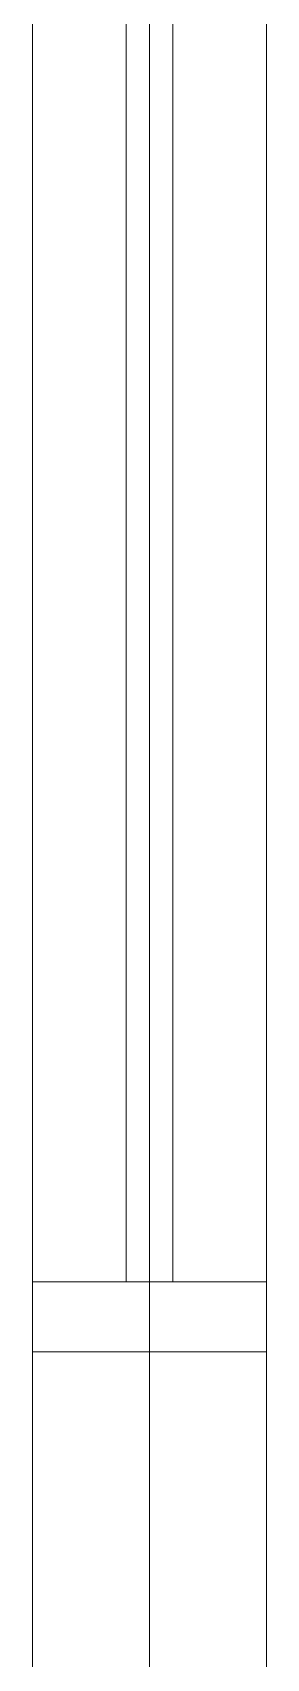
# Model space of a CAD drawing. Header units: millimetres. Extents: x -21807 to 26525, y -2564 to 60640.
# Drawn here: x -15958.6 to -15908.6, y 50791.6 to 51139.7 of the extents above; entities that cross this region are included whole.
import ezdxf

# ---------------------------------------------------------------- set-up
doc = ezdxf.new("R2010")
doc.units = ezdxf.units.MM
doc.layers.add('A-DETL-THIN', color=7, linetype='Continuous', lineweight=9)
doc.layers.add('A-WALL', color=7, linetype='Continuous', lineweight=9)
doc.layers.add('A-GLAZ', color=7, linetype='Continuous', lineweight=9, true_color=0x00007f)

# ---------------------------------------------------------------- blocks, each defined once
blk = doc.blocks.new('AK_OViewTuongPanel - 1000x1200-V18-MẶT BẰNG PHÂN VÙNG ÁP SUẤT')
at = {"layer": 'A-GLAZ', "color": 254, "lineweight": 13, "true_color": 0xe0e0ef}
for p, q in [((-500, 25), (500, 25)), ((-500, 5), (500, 5)), ((500, -25), (500, -5)), ((515, -25), (500, -25))]:
    blk.add_line(p, q, dxfattribs=at)
at = {"layer": 'A-GLAZ', "color": 254, "lineweight": 13, "true_color": 0xcccce5}
for p, q in [((500, 25), (-500, 25)), ((515, 25), (500, 25)), ((500, 25), (500, 0)), ((515, 0), (515, 25)), ((500, 5), (-500, 5)), ((500, 0), (500, 5)), ((500, -5), (-500, -5)), ((500, -25), (-500, -25))]:
    blk.add_line(p, q, dxfattribs=at)
at = {"layer": 'A-GLAZ', "color": 7, "lineweight": 13, "true_color": 0xececf5}
for p, q in [((500, 25), (515, 25)), ((500, 5), (500, 25)), ((500, 0), (500, -5)), ((500, -5), (500, 0)), ((515, 0), (515, -25))]:
    blk.add_line(p, q, dxfattribs=at)
at = {"layer": 'A-GLAZ', "color": 7, "lineweight": 13, "true_color": 0xf3f3f9}
for p, q in [((515, 25), (515, 0)), ((500, 5), (500, 0)), ((500, 0), (500, 5))]:
    blk.add_line(p, q, dxfattribs=at)
at = {"layer": 'A-GLAZ', "color": 9, "lineweight": 13, "true_color": 0xaaaad4}
for p, q in [((500, -5), (500, 0)), ((500, 0), (500, -25)), ((515, -25), (515, 0)), ((-500, -5), (500, -5)), ((-500, -25), (500, -25)), ((500, -25), (515, -25))]:
    blk.add_line(p, q, dxfattribs=at)
blk = doc.blocks.new('AK-SGS-M3-A_rvt-1-MẶT BẰNG PHÂN VÙNG ÁP SUẤT')
at = {"layer": 'A-WALL', "color": 254, "lineweight": 13, "true_color": 0xe0e0e0}
for p, q in [((-15958.59, 51872.28), (-15958.59, 50872.28)), ((-15908.59, 51872.28), (-15908.59, 50872.28)), ((-15958.59, 50857.28), (-15958.59, 50872.28)), ((-15933.59, 50857.28), (-15958.59, 50857.28)), ((-15908.59, 49866.94), (-15908.59, 50857.28))]:
    blk.add_line(p, q, dxfattribs=at)
at = {"layer": 'A-WALL', "color": 254, "lineweight": 13, "true_color": 0xcccccc}
for p, q in [((-15958.59, 50872.28), (-15958.59, 51872.28)), ((-15958.59, 50857.28), (-15958.59, 48436.94)), ((-15908.59, 49866.94), (-15908.59, 50857.28))]:
    blk.add_line(p, q, dxfattribs=at)
at = {"layer": 'A-WALL', "color": 7, "lineweight": 13, "true_color": 0xececec}
for p, q in [((-15908.59, 50872.28), (-15908.59, 51872.28)), ((-15958.59, 50872.28), (-15958.59, 50857.28)), ((-15908.59, 50872.28), (-15908.59, 50857.28)), ((-15933.59, 50857.28), (-15958.59, 50857.28)), ((-15908.59, 50857.28), (-15933.59, 50857.28))]:
    blk.add_line(p, q, dxfattribs=at)
at = {"layer": 'A-WALL', "color": 7, "lineweight": 13, "true_color": 0xf3f3f3}
for q in [(-15908.59, 50872.28), (-15933.59, 50857.28)]:
    blk.add_line((-15908.59, 50857.28), q, dxfattribs=at)
at = {"layer": 'A-WALL', "color": 253, "lineweight": 13, "true_color": 0xaaaaaa}
blk.add_line((-15958.59, 50857.28), (-15958.59, 48436.94), dxfattribs=at)
at = {"layer": 'A-GLAZ', "color": 9, "lineweight": 13, "true_color": 0xaaaad4, "rotation": 269.9999999999999}
blk.add_blockref('AK_OViewTuongPanel - 1000x1200-V18-MẶT BẰNG PHÂN VÙNG ÁP SUẤT', (-15933.59, 51372.28), dxfattribs=at)

msp = doc.modelspace()

# ---------------------------------------------------------------- linework, layer by layer
at = {"layer": 'A-DETL-THIN'}
msp.add_line((-15933.59, 58141.94), (-15933.59, 45041.94), dxfattribs=at)

# ---------------------------------------------------------------- block references
at = {"lineweight": 5}
msp.add_blockref('AK-SGS-M3-A_rvt-1-MẶT BẰNG PHÂN VÙNG ÁP SUẤT', (0, 0), dxfattribs=at)

doc.saveas('drawing.dxf')
